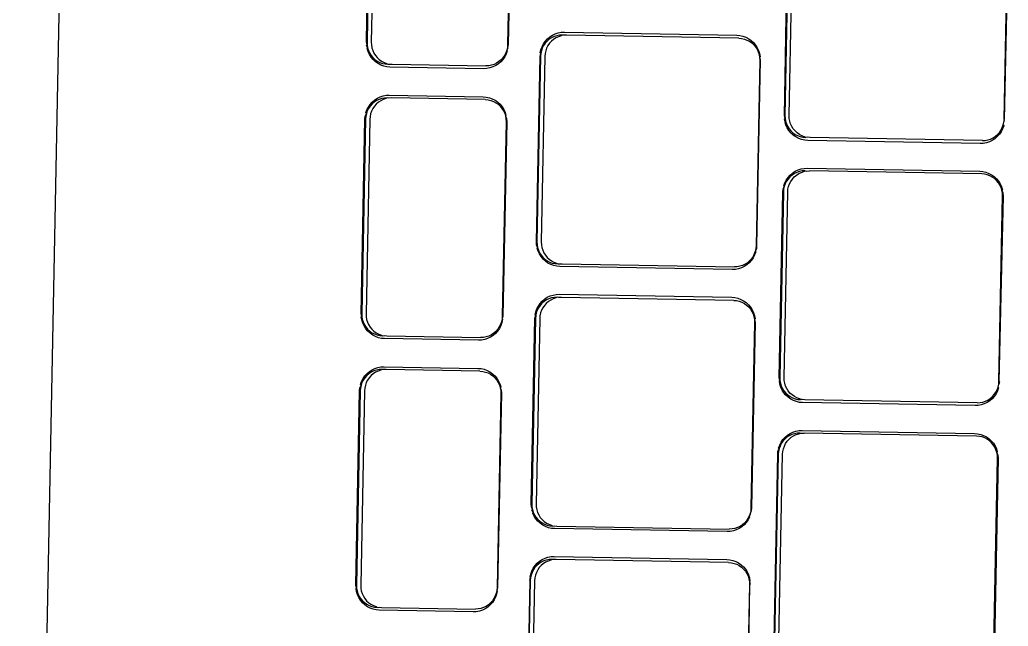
# Model space of a CAD drawing. Header units: millimetres. Extents: x 44692 to 333458, y -26854 to 14445.
# Drawn here: x 148764 to 148826.9, y -15468.4 to -15429.8 of the extents above; entities that cross this region are included whole.
import ezdxf

# ---------------------------------------------------------------- set-up
doc = ezdxf.new("R2010")
doc.units = ezdxf.units.MM
doc.header["$LTSCALE"] = 100
doc.layers.add('Muebles', color=112, linetype='Continuous')

msp = doc.modelspace()

# ---------------------------------------------------------------- linework, layer by layer
at = {"layer": 'Muebles'}
for p, q in [((148768.812, -15310.04), (148764.006, -15556.603)), ((148786.05, -15431.217), (148786.292, -15418.844)), ((148786.327, -15418.849), (148786.086, -15431.21)), ((148786.6, -15418.854), (148786.359, -15431.215)), ((148795.268, -15419.007), (148795.027, -15431.368)), ((148795.303, -15419.003), (148795.062, -15431.376)), ((148812.622, -15435.9), (148812.852, -15424.083)), ((148812.887, -15424.077), (148812.657, -15435.882)), ((148812.93, -15435.887), (148813.16, -15424.082)), ((148826.594, -15436.128), (148826.824, -15424.323)), ((148826.859, -15424.33), (148826.594, -15436.128)), ((148797.419, -15431.166), (148797.554, -15431.016)), ((148797.67, -15431.038), (148797.535, -15431.154)), ((148797.554, -15431.016), (148797.706, -15430.885)), ((148797.819, -15430.941), (148797.67, -15431.038)), ((148797.706, -15430.885), (148797.874, -15430.775)), ((148797.943, -15431.043), (148797.808, -15431.159)), ((148797.979, -15430.864), (148797.819, -15430.941)), ((148797.874, -15430.775), (148798.054, -15430.689)), ((148798.092, -15430.946), (148797.943, -15431.043)), ((148798.148, -15430.81), (148797.979, -15430.864)), ((148798.054, -15430.689), (148798.244, -15430.627)), ((148798.253, -15430.869), (148798.092, -15430.946)), ((148798.322, -15430.778), (148798.148, -15430.81)), ((148798.244, -15430.627), (148798.44, -15430.591)), ((148798.421, -15430.814), (148798.253, -15430.869)), ((148798.499, -15430.769), (148798.322, -15430.778)), ((148798.499, -15430.769), (148798.421, -15430.814)), ((148798.44, -15430.591), (148798.633, -15430.582)), ((148798.595, -15430.782), (148798.499, -15430.769)), ((148798.772, -15430.774), (148798.595, -15430.782)), ((148798.633, -15430.582), (148809.605, -15430.775)), ((148809.732, -15430.967), (148798.772, -15430.774)), ((148809.605, -15430.775), (148809.798, -15430.792)), ((148809.732, -15430.967), (148809.908, -15430.982)), ((148809.798, -15430.792), (148809.992, -15430.835)), ((148809.908, -15430.982), (148810.081, -15431.02)), ((148809.992, -15430.835), (148810.179, -15430.903)), ((148810.081, -15431.02), (148810.247, -15431.081)), ((148810.179, -15430.903), (148810.356, -15430.996)), ((148810.247, -15431.081), (148810.405, -15431.163)), ((148810.356, -15430.996), (148810.52, -15431.111)), ((148786.094, -15431.392), (148786.05, -15431.217)), ((148786.059, -15431.416), (148786.094, -15431.392)), ((148786.125, -15431.57), (148786.059, -15431.416)), ((148786.086, -15431.21), (148786.094, -15431.392)), ((148786.094, -15431.392), (148786.125, -15431.57)), ((148786.094, -15431.617), (148786.125, -15431.57)), ((148786.155, -15431.812), (148786.094, -15431.617)), ((148786.125, -15431.57), (148786.178, -15431.743)), ((148786.359, -15431.215), (148786.367, -15431.397)), ((148786.367, -15431.397), (148786.398, -15431.575)), ((148786.398, -15431.575), (148786.451, -15431.748)), ((148794.974, -15431.726), (148794.914, -15431.897)), ((148795.012, -15431.549), (148794.974, -15431.726)), ((148795.045, -15431.574), (148794.974, -15431.726)), ((148794.974, -15431.726), (148795.003, -15431.774)), ((148795.027, -15431.368), (148795.012, -15431.549)), ((148795.062, -15431.376), (148795.012, -15431.549)), ((148795.012, -15431.549), (148795.045, -15431.574)), ((148797.102, -15431.903), (148797.145, -15431.704)), ((148797.145, -15431.704), (148797.213, -15431.513)), ((148797.233, -15431.595), (148797.173, -15431.764)), ((148797.213, -15431.513), (148797.305, -15431.333)), ((148797.315, -15431.435), (148797.233, -15431.595)), ((148797.305, -15431.333), (148797.419, -15431.166)), ((148797.416, -15431.287), (148797.315, -15431.435)), ((148797.535, -15431.154), (148797.416, -15431.287)), ((148797.507, -15431.599), (148797.446, -15431.769)), ((148797.588, -15431.44), (148797.507, -15431.599)), ((148797.689, -15431.292), (148797.588, -15431.44)), ((148797.808, -15431.159), (148797.689, -15431.292)), ((148810.405, -15431.163), (148810.55, -15431.265)), ((148810.52, -15431.111), (148810.667, -15431.247)), ((148810.55, -15431.265), (148810.68, -15431.386)), ((148810.667, -15431.247), (148810.796, -15431.402)), ((148810.68, -15431.386), (148810.794, -15431.523)), ((148810.794, -15431.523), (148810.889, -15431.674)), ((148810.796, -15431.402), (148810.903, -15431.573)), ((148810.889, -15431.674), (148810.965, -15431.837)), ((148810.903, -15431.573), (148810.988, -15431.756)), ((148786.239, -15431.997), (148786.155, -15431.812)), ((148786.178, -15431.743), (148786.253, -15431.907)), ((148786.347, -15432.169), (148786.239, -15431.997)), ((148786.253, -15431.907), (148786.349, -15432.06)), ((148786.475, -15432.325), (148786.347, -15432.169)), ((148786.349, -15432.06), (148786.462, -15432.198)), ((148786.451, -15431.748), (148786.526, -15431.912)), ((148786.462, -15432.198), (148786.593, -15432.32)), ((148786.622, -15432.462), (148786.475, -15432.325)), ((148786.526, -15431.912), (148786.622, -15432.065)), ((148786.593, -15432.32), (148786.738, -15432.424)), ((148786.622, -15432.065), (148786.735, -15432.203)), ((148786.735, -15432.203), (148786.866, -15432.325)), ((148786.866, -15432.325), (148787.011, -15432.428)), ((148794.612, -15432.342), (148794.477, -15432.459)), ((148794.729, -15432.317), (148794.595, -15432.468)), ((148794.731, -15432.208), (148794.612, -15432.342)), ((148794.843, -15432.149), (148794.729, -15432.317)), ((148794.833, -15432.058), (148794.731, -15432.208)), ((148794.914, -15431.897), (148794.833, -15432.058)), ((148794.935, -15431.967), (148794.843, -15432.149)), ((148795.003, -15431.774), (148794.935, -15431.967)), ((148796.855, -15443.916), (148797.086, -15432.099)), ((148797.12, -15432.118), (148796.89, -15443.924)), ((148797.086, -15432.099), (148797.135, -15431.939)), ((148797.135, -15431.939), (148797.102, -15431.903)), ((148797.135, -15431.939), (148797.12, -15432.118)), ((148797.173, -15431.764), (148797.135, -15431.939)), ((148797.393, -15432.123), (148797.163, -15443.929)), ((148797.408, -15431.944), (148797.393, -15432.123)), ((148797.446, -15431.769), (148797.408, -15431.944)), ((148811.093, -15432.346), (148810.862, -15444.163)), ((148810.965, -15431.837), (148811.018, -15432.008)), ((148810.988, -15431.756), (148811.049, -15431.949)), ((148811.018, -15432.008), (148811.049, -15432.185)), ((148811.049, -15431.949), (148811.084, -15432.149)), ((148811.084, -15432.149), (148811.049, -15432.185)), ((148811.049, -15432.185), (148811.057, -15432.364)), ((148811.049, -15432.185), (148811.093, -15432.346)), ((148786.786, -15432.579), (148786.622, -15432.462)), ((148786.738, -15432.424), (148786.895, -15432.507)), ((148786.963, -15432.673), (148786.786, -15432.579)), ((148786.895, -15432.507), (148787.061, -15432.568)), ((148787.15, -15432.742), (148786.963, -15432.673)), ((148787.011, -15432.428), (148787.168, -15432.511)), ((148787.061, -15432.568), (148787.234, -15432.606)), ((148787.345, -15432.785), (148787.15, -15432.742)), ((148787.168, -15432.511), (148787.334, -15432.573)), ((148787.234, -15432.606), (148787.41, -15432.621)), ((148787.334, -15432.573), (148787.41, -15432.621)), ((148787.538, -15432.801), (148787.345, -15432.785)), ((148787.41, -15432.621), (148787.507, -15432.611)), ((148787.507, -15432.611), (148787.683, -15432.626)), ((148793.514, -15432.907), (148787.538, -15432.801)), ((148787.683, -15432.626), (148793.648, -15432.731)), ((148793.707, -15432.897), (148793.514, -15432.907)), ((148793.825, -15432.723), (148793.648, -15432.731)), ((148793.904, -15432.861), (148793.707, -15432.897)), ((148793.999, -15432.69), (148793.825, -15432.723)), ((148794.094, -15432.798), (148793.904, -15432.861)), ((148794.168, -15432.635), (148793.999, -15432.69)), ((148794.274, -15432.711), (148794.094, -15432.798)), ((148794.328, -15432.557), (148794.168, -15432.635)), ((148794.442, -15432.6), (148794.274, -15432.711)), ((148794.477, -15432.459), (148794.328, -15432.557)), ((148794.595, -15432.468), (148794.442, -15432.6)), ((148811.057, -15432.364), (148810.827, -15444.17)), ((148786.575, -15434.896), (148786.743, -15434.785)), ((148786.849, -15434.858), (148786.689, -15434.936)), ((148786.743, -15434.785), (148786.923, -15434.698)), ((148787.018, -15434.803), (148786.849, -15434.858)), ((148786.923, -15434.698), (148787.113, -15434.635)), ((148787.122, -15434.863), (148786.962, -15434.941)), ((148787.192, -15434.771), (148787.018, -15434.803)), ((148787.113, -15434.635), (148787.309, -15434.599)), ((148787.291, -15434.808), (148787.122, -15434.863)), ((148787.369, -15434.762), (148787.192, -15434.771)), ((148787.369, -15434.762), (148787.291, -15434.808)), ((148787.309, -15434.599), (148787.503, -15434.589)), ((148787.465, -15434.775), (148787.369, -15434.762)), ((148787.642, -15434.767), (148787.465, -15434.775)), ((148787.503, -15434.589), (148793.479, -15434.695)), ((148793.607, -15434.872), (148787.642, -15434.767)), ((148793.479, -15434.695), (148793.672, -15434.711)), ((148793.607, -15434.872), (148793.783, -15434.887)), ((148793.672, -15434.711), (148793.867, -15434.754)), ((148793.867, -15434.754), (148794.054, -15434.823)), ((148794.054, -15434.823), (148794.231, -15434.917)), ((148786.082, -15435.529), (148786.174, -15435.347)), ((148786.184, -15435.435), (148786.103, -15435.596)), ((148786.174, -15435.347), (148786.288, -15435.179)), ((148786.286, -15435.286), (148786.184, -15435.435)), ((148786.405, -15435.151), (148786.286, -15435.286)), ((148786.288, -15435.179), (148786.422, -15435.028)), ((148786.458, -15435.44), (148786.376, -15435.601)), ((148786.54, -15435.034), (148786.405, -15435.151)), ((148786.422, -15435.028), (148786.575, -15434.896)), ((148786.559, -15435.29), (148786.458, -15435.44)), ((148786.689, -15434.936), (148786.54, -15435.034)), ((148786.678, -15435.156), (148786.559, -15435.29)), ((148786.813, -15435.039), (148786.678, -15435.156)), ((148786.962, -15434.941), (148786.813, -15435.039)), ((148793.783, -15434.887), (148793.956, -15434.925)), ((148793.956, -15434.925), (148794.122, -15434.987)), ((148794.122, -15434.987), (148794.279, -15435.07)), ((148794.231, -15434.917), (148794.395, -15435.033)), ((148794.279, -15435.07), (148794.424, -15435.173)), ((148794.395, -15435.033), (148794.542, -15435.171)), ((148794.424, -15435.173), (148794.555, -15435.295)), ((148794.542, -15435.171), (148794.67, -15435.327)), ((148794.555, -15435.295), (148794.668, -15435.433)), ((148794.668, -15435.433), (148794.764, -15435.586)), ((148794.67, -15435.327), (148794.778, -15435.499)), ((148794.778, -15435.499), (148794.862, -15435.684)), ((148785.714, -15448.493), (148785.955, -15436.12)), ((148785.99, -15436.125), (148785.749, -15448.487)), ((148785.955, -15436.12), (148785.971, -15435.922)), ((148785.971, -15435.922), (148786.043, -15435.767)), ((148786.005, -15435.944), (148785.99, -15436.125)), ((148786.043, -15435.767), (148786.005, -15435.944)), ((148786.014, -15435.722), (148786.082, -15435.529)), ((148786.043, -15435.767), (148786.014, -15435.722)), ((148786.103, -15435.596), (148786.043, -15435.767)), ((148786.278, -15435.949), (148786.263, -15436.13)), ((148786.316, -15435.772), (148786.278, -15435.949)), ((148786.376, -15435.601), (148786.316, -15435.772)), ((148794.764, -15435.586), (148794.839, -15435.75)), ((148794.839, -15435.75), (148794.892, -15435.923)), ((148794.862, -15435.684), (148794.923, -15435.879)), ((148794.923, -15435.879), (148794.892, -15435.923)), ((148794.892, -15435.923), (148794.923, -15436.101)), ((148794.892, -15435.923), (148794.958, -15436.08)), ((148794.923, -15436.101), (148794.931, -15436.283)), ((148794.958, -15436.08), (148794.966, -15436.279)), ((148812.665, -15436.062), (148812.622, -15435.9)), ((148812.63, -15436.097), (148812.665, -15436.062)), ((148812.665, -15436.297), (148812.63, -15436.097)), ((148812.657, -15435.882), (148812.665, -15436.062)), ((148812.665, -15436.062), (148812.696, -15436.238)), ((148812.938, -15436.066), (148812.93, -15435.887)), ((148812.969, -15436.243), (148812.938, -15436.066)), ((148826.628, -15436.153), (148826.594, -15436.128)), ((148786.263, -15436.13), (148786.022, -15448.491)), ((148794.931, -15436.283), (148794.69, -15448.644)), ((148794.966, -15436.279), (148794.725, -15448.652)), ((148812.726, -15436.49), (148812.665, -15436.297)), ((148812.696, -15436.238), (148812.75, -15436.41)), ((148812.811, -15436.674), (148812.726, -15436.49)), ((148812.75, -15436.41), (148812.825, -15436.572)), ((148812.918, -15436.844), (148812.811, -15436.674)), ((148812.825, -15436.572), (148812.92, -15436.723)), ((148812.92, -15436.723), (148813.034, -15436.86)), ((148813.023, -15436.414), (148812.969, -15436.243)), ((148813.098, -15436.577), (148813.023, -15436.414)), ((148813.193, -15436.728), (148813.098, -15436.577)), ((148813.307, -15436.865), (148813.193, -15436.728)), ((148826.399, -15436.812), (148826.481, -15436.652)), ((148826.501, -15436.733), (148826.409, -15436.914)), ((148826.481, -15436.652), (148826.541, -15436.483)), ((148826.571, -15436.537), (148826.501, -15436.733)), ((148826.541, -15436.483), (148826.579, -15436.307)), ((148826.541, -15436.483), (148826.571, -15436.537)), ((148826.579, -15436.307), (148826.628, -15436.153)), ((148813.047, -15436.999), (148812.918, -15436.844)), ((148813.034, -15436.86), (148813.165, -15436.981)), ((148813.194, -15437.135), (148813.047, -15436.999)), ((148813.165, -15436.981), (148813.31, -15437.083)), ((148813.358, -15437.251), (148813.194, -15437.135)), ((148813.438, -15436.986), (148813.307, -15436.865)), ((148813.31, -15437.083), (148813.467, -15437.166)), ((148813.535, -15437.343), (148813.358, -15437.251)), ((148813.583, -15437.088), (148813.438, -15436.986)), ((148813.467, -15437.166), (148813.633, -15437.226)), ((148813.722, -15437.412), (148813.535, -15437.343)), ((148813.74, -15437.17), (148813.583, -15437.088)), ((148813.633, -15437.226), (148813.806, -15437.264)), ((148813.906, -15437.231), (148813.74, -15437.17)), ((148813.806, -15437.264), (148813.982, -15437.279)), ((148813.982, -15437.279), (148813.906, -15437.231)), ((148814.079, -15437.269), (148813.982, -15437.279)), ((148814.255, -15437.284), (148814.079, -15437.269)), ((148825.215, -15437.477), (148814.255, -15437.284)), ((148825.566, -15437.437), (148825.735, -15437.382)), ((148825.735, -15437.382), (148825.895, -15437.305)), ((148826.008, -15437.361), (148825.84, -15437.471)), ((148825.895, -15437.305), (148826.044, -15437.208)), ((148826.161, -15437.23), (148826.008, -15437.361)), ((148826.044, -15437.208), (148826.179, -15437.092)), ((148826.295, -15437.08), (148826.161, -15437.23)), ((148826.179, -15437.092), (148826.298, -15436.959)), ((148826.409, -15436.914), (148826.295, -15437.08)), ((148826.298, -15436.959), (148826.399, -15436.812)), ((148813.916, -15437.455), (148813.722, -15437.412)), ((148814.109, -15437.471), (148813.916, -15437.455)), ((148825.081, -15437.664), (148814.109, -15437.471)), ((148825.274, -15437.655), (148825.081, -15437.664)), ((148825.215, -15437.477), (148825.392, -15437.469)), ((148825.47, -15437.619), (148825.274, -15437.655)), ((148825.392, -15437.469), (148825.566, -15437.437)), ((148825.66, -15437.557), (148825.47, -15437.619)), ((148825.84, -15437.471), (148825.66, -15437.557)), ((148813.685, -15439.287), (148813.881, -15439.251)), ((148813.881, -15439.251), (148814.075, -15439.242)), ((148814.075, -15439.242), (148825.046, -15439.435)), ((148812.746, -15439.993), (148812.86, -15439.826)), ((148812.977, -15439.791), (148812.858, -15439.924)), ((148812.86, -15439.826), (148812.995, -15439.676)), ((148813.112, -15439.674), (148812.977, -15439.791)), ((148812.995, -15439.676), (148813.147, -15439.545)), ((148813.261, -15439.577), (148813.112, -15439.674)), ((148813.131, -15439.928), (148813.25, -15439.795)), ((148813.147, -15439.545), (148813.315, -15439.435)), ((148813.25, -15439.795), (148813.385, -15439.679)), ((148813.421, -15439.501), (148813.261, -15439.577)), ((148813.315, -15439.435), (148813.496, -15439.349)), ((148813.385, -15439.679), (148813.534, -15439.582)), ((148813.59, -15439.446), (148813.421, -15439.501)), ((148813.496, -15439.349), (148813.685, -15439.287)), ((148813.534, -15439.582), (148813.694, -15439.505)), ((148813.764, -15439.414), (148813.59, -15439.446)), ((148813.694, -15439.505), (148813.863, -15439.451)), ((148813.94, -15439.405), (148813.764, -15439.414)), ((148813.863, -15439.451), (148813.94, -15439.405)), ((148813.94, -15439.405), (148814.037, -15439.419)), ((148814.037, -15439.419), (148814.213, -15439.41)), ((148825.174, -15439.603), (148814.213, -15439.41)), ((148825.046, -15439.435), (148825.239, -15439.452)), ((148825.35, -15439.618), (148825.174, -15439.603)), ((148825.239, -15439.452), (148825.433, -15439.495)), ((148825.523, -15439.656), (148825.35, -15439.618)), ((148825.433, -15439.495), (148825.621, -15439.563)), ((148825.689, -15439.717), (148825.523, -15439.656)), ((148825.621, -15439.563), (148825.798, -15439.656)), ((148825.846, -15439.799), (148825.689, -15439.717)), ((148825.798, -15439.656), (148825.961, -15439.771)), ((148825.991, -15439.902), (148825.846, -15439.799)), ((148825.961, -15439.771), (148826.108, -15439.907)), ((148812.543, -15440.562), (148812.615, -15440.4)), ((148812.615, -15440.4), (148812.577, -15440.576)), ((148812.586, -15440.364), (148812.654, -15440.173)), ((148812.615, -15440.4), (148812.586, -15440.364)), ((148812.675, -15440.231), (148812.615, -15440.4)), ((148812.654, -15440.173), (148812.746, -15439.993)), ((148812.756, -15440.071), (148812.675, -15440.231)), ((148812.858, -15439.924), (148812.756, -15440.071)), ((148812.85, -15440.58), (148812.888, -15440.405)), ((148812.888, -15440.405), (148812.948, -15440.236)), ((148812.948, -15440.236), (148813.029, -15440.076)), ((148813.029, -15440.076), (148813.131, -15439.928)), ((148826.122, -15440.022), (148825.991, -15439.902)), ((148826.108, -15439.907), (148826.237, -15440.062)), ((148826.236, -15440.16), (148826.122, -15440.022)), ((148826.331, -15440.311), (148826.236, -15440.16)), ((148826.237, -15440.062), (148826.345, -15440.232)), ((148826.406, -15440.473), (148826.331, -15440.311)), ((148826.345, -15440.232), (148826.429, -15440.416)), ((148826.46, -15440.644), (148826.406, -15440.473)), ((148826.429, -15440.416), (148826.49, -15440.609)), ((148812.296, -15452.576), (148812.527, -15440.759)), ((148812.562, -15440.755), (148812.332, -15452.56)), ((148812.527, -15440.759), (148812.543, -15440.562)), ((148812.577, -15440.576), (148812.562, -15440.755)), ((148812.605, -15452.565), (148812.835, -15440.759)), ((148812.835, -15440.759), (148812.85, -15440.58)), ((148826.269, -15452.806), (148826.499, -15441)), ((148826.534, -15441.006), (148826.269, -15452.806)), ((148826.49, -15440.609), (148826.46, -15440.644)), ((148826.491, -15440.821), (148826.46, -15440.644)), ((148826.46, -15440.644), (148826.525, -15440.809)), ((148826.499, -15441), (148826.491, -15440.821)), ((148826.525, -15440.809), (148826.534, -15441.006)), ((148796.864, -15444.113), (148796.855, -15443.916)), ((148796.929, -15444.28), (148796.864, -15444.113)), ((148796.89, -15443.924), (148796.898, -15444.103)), ((148796.898, -15444.103), (148796.929, -15444.28)), ((148796.899, -15444.313), (148796.929, -15444.28)), ((148796.929, -15444.28), (148796.983, -15444.451)), ((148797.163, -15443.929), (148797.171, -15444.108)), ((148797.171, -15444.108), (148797.202, -15444.285)), ((148797.202, -15444.285), (148797.256, -15444.456)), ((148810.827, -15444.17), (148810.812, -15444.349)), ((148810.862, -15444.163), (148810.846, -15444.36)), ((148796.96, -15444.506), (148796.899, -15444.313)), ((148797.045, -15444.69), (148796.96, -15444.506)), ((148796.983, -15444.451), (148797.058, -15444.614)), ((148797.152, -15444.86), (148797.045, -15444.69)), ((148797.058, -15444.614), (148797.153, -15444.765)), ((148797.281, -15445.015), (148797.152, -15444.86)), ((148797.153, -15444.765), (148797.267, -15444.902)), ((148797.256, -15444.456), (148797.331, -15444.618)), ((148797.267, -15444.902), (148797.398, -15445.023)), ((148797.331, -15444.618), (148797.426, -15444.769)), ((148797.426, -15444.769), (148797.54, -15444.907)), ((148797.54, -15444.907), (148797.671, -15445.027)), ((148810.633, -15444.853), (148810.531, -15445.001)), ((148810.714, -15444.693), (148810.633, -15444.853)), ((148810.735, -15444.749), (148810.643, -15444.93)), ((148810.774, -15444.524), (148810.714, -15444.693)), ((148810.803, -15444.558), (148810.735, -15444.749)), ((148810.812, -15444.349), (148810.774, -15444.524)), ((148810.846, -15444.36), (148810.774, -15444.524)), ((148810.774, -15444.524), (148810.803, -15444.558)), ((148797.428, -15445.151), (148797.281, -15445.015)), ((148797.398, -15445.023), (148797.543, -15445.125)), ((148797.592, -15445.267), (148797.428, -15445.151)), ((148797.543, -15445.125), (148797.7, -15445.207)), ((148797.768, -15445.359), (148797.592, -15445.267)), ((148797.671, -15445.027), (148797.816, -15445.13)), ((148797.7, -15445.207), (148797.866, -15445.268)), ((148797.956, -15445.428), (148797.768, -15445.359)), ((148797.816, -15445.13), (148797.973, -15445.212)), ((148797.866, -15445.268), (148798.039, -15445.306)), ((148798.15, -15445.471), (148797.956, -15445.428)), ((148797.973, -15445.212), (148798.139, -15445.273)), ((148798.039, -15445.306), (148798.215, -15445.321)), ((148798.139, -15445.273), (148798.215, -15445.321)), ((148798.343, -15445.487), (148798.15, -15445.471)), ((148798.215, -15445.321), (148798.312, -15445.311)), ((148798.312, -15445.311), (148798.488, -15445.326)), ((148809.314, -15445.68), (148798.343, -15445.487)), ((148798.488, -15445.326), (148809.449, -15445.519)), ((148809.625, -15445.51), (148809.449, -15445.519)), ((148809.799, -15445.478), (148809.625, -15445.51)), ((148809.968, -15445.424), (148809.799, -15445.478)), ((148810.074, -15445.487), (148809.894, -15445.573)), ((148810.128, -15445.347), (148809.968, -15445.424)), ((148810.242, -15445.377), (148810.074, -15445.487)), ((148810.277, -15445.25), (148810.128, -15445.347)), ((148810.394, -15445.247), (148810.242, -15445.377)), ((148810.412, -15445.134), (148810.277, -15445.25)), ((148810.529, -15445.096), (148810.394, -15445.247)), ((148810.531, -15445.001), (148810.412, -15445.134)), ((148810.643, -15444.93), (148810.529, -15445.096)), ((148809.508, -15445.671), (148809.314, -15445.68)), ((148809.704, -15445.635), (148809.508, -15445.671)), ((148809.894, -15445.573), (148809.704, -15445.635)), ((148797.549, -15447.451), (148797.729, -15447.365)), ((148797.729, -15447.365), (148797.919, -15447.303)), ((148797.919, -15447.303), (148798.115, -15447.267)), ((148798.115, -15447.267), (148798.308, -15447.258)), ((148798.308, -15447.258), (148809.28, -15447.451)), ((148796.888, -15448.189), (148796.98, -15448.009)), ((148796.98, -15448.009), (148797.094, -15447.842)), ((148797.091, -15447.965), (148796.99, -15448.113)), ((148797.21, -15447.832), (148797.091, -15447.965)), ((148797.094, -15447.842), (148797.229, -15447.692)), ((148797.345, -15447.716), (148797.21, -15447.832)), ((148797.229, -15447.692), (148797.381, -15447.561)), ((148797.364, -15447.97), (148797.263, -15448.117)), ((148797.494, -15447.619), (148797.345, -15447.716)), ((148797.483, -15447.837), (148797.364, -15447.97)), ((148797.381, -15447.561), (148797.549, -15447.451)), ((148797.618, -15447.721), (148797.483, -15447.837)), ((148797.654, -15447.542), (148797.494, -15447.619)), ((148797.767, -15447.624), (148797.618, -15447.721)), ((148797.823, -15447.487), (148797.654, -15447.542)), ((148797.927, -15447.547), (148797.767, -15447.624)), ((148797.997, -15447.455), (148797.823, -15447.487)), ((148798.096, -15447.492), (148797.927, -15447.547)), ((148798.174, -15447.447), (148797.997, -15447.455)), ((148798.174, -15447.447), (148798.096, -15447.492)), ((148798.27, -15447.46), (148798.174, -15447.447)), ((148798.447, -15447.452), (148798.27, -15447.46)), ((148809.407, -15447.645), (148798.447, -15447.452)), ((148809.28, -15447.451), (148809.473, -15447.468)), ((148809.407, -15447.645), (148809.583, -15447.66)), ((148809.473, -15447.468), (148809.667, -15447.511)), ((148809.583, -15447.66), (148809.756, -15447.698)), ((148809.667, -15447.511), (148809.854, -15447.579)), ((148809.756, -15447.698), (148809.922, -15447.759)), ((148809.854, -15447.579), (148810.031, -15447.672)), ((148809.922, -15447.759), (148810.079, -15447.841)), ((148810.031, -15447.672), (148810.195, -15447.787)), ((148810.079, -15447.841), (148810.224, -15447.943)), ((148810.195, -15447.787), (148810.342, -15447.923)), ((148810.224, -15447.943), (148810.355, -15448.064)), ((148810.342, -15447.923), (148810.471, -15448.078)), ((148810.355, -15448.064), (148810.469, -15448.201)), ((148785.757, -15448.668), (148785.714, -15448.493)), ((148785.723, -15448.692), (148785.757, -15448.668)), ((148785.758, -15448.893), (148785.723, -15448.692)), ((148785.749, -15448.487), (148785.757, -15448.668)), ((148785.757, -15448.668), (148785.788, -15448.846)), ((148786.022, -15448.491), (148786.03, -15448.673)), ((148786.03, -15448.673), (148786.061, -15448.851)), ((148794.69, -15448.644), (148794.675, -15448.825)), ((148794.725, -15448.652), (148794.675, -15448.825)), ((148796.761, -15448.775), (148796.81, -15448.617)), ((148796.777, -15448.579), (148796.82, -15448.38)), ((148796.81, -15448.617), (148796.777, -15448.579)), ((148796.81, -15448.617), (148796.795, -15448.796)), ((148796.848, -15448.441), (148796.81, -15448.617)), ((148796.82, -15448.38), (148796.888, -15448.189)), ((148796.908, -15448.272), (148796.848, -15448.441)), ((148796.99, -15448.113), (148796.908, -15448.272)), ((148797.083, -15448.622), (148797.068, -15448.801)), ((148797.121, -15448.446), (148797.083, -15448.622)), ((148797.181, -15448.277), (148797.121, -15448.446)), ((148797.263, -15448.117), (148797.181, -15448.277)), ((148810.469, -15448.201), (148810.564, -15448.352)), ((148810.471, -15448.078), (148810.578, -15448.248)), ((148810.564, -15448.352), (148810.639, -15448.515)), ((148810.578, -15448.248), (148810.663, -15448.432)), ((148810.639, -15448.515), (148810.693, -15448.686)), ((148810.663, -15448.432), (148810.724, -15448.625)), ((148810.693, -15448.686), (148810.724, -15448.863)), ((148810.724, -15448.625), (148810.759, -15448.825)), ((148785.818, -15449.088), (148785.758, -15448.893)), ((148785.788, -15448.846), (148785.841, -15449.019)), ((148785.902, -15449.273), (148785.818, -15449.088)), ((148785.841, -15449.019), (148785.916, -15449.183)), ((148786.01, -15449.445), (148785.902, -15449.273)), ((148785.916, -15449.183), (148786.012, -15449.336)), ((148786.061, -15448.851), (148786.114, -15449.024)), ((148786.114, -15449.024), (148786.19, -15449.188)), ((148786.19, -15449.188), (148786.285, -15449.341)), ((148794.577, -15449.173), (148794.496, -15449.335)), ((148794.598, -15449.243), (148794.506, -15449.425)), ((148794.637, -15449.002), (148794.577, -15449.173)), ((148794.666, -15449.05), (148794.598, -15449.243)), ((148794.675, -15448.825), (148794.637, -15449.002)), ((148794.709, -15448.85), (148794.666, -15449.05)), ((148794.675, -15448.825), (148794.709, -15448.85)), ((148796.53, -15460.592), (148796.761, -15448.775)), ((148796.795, -15448.796), (148796.565, -15460.601)), ((148797.068, -15448.801), (148796.838, -15460.606)), ((148810.732, -15449.042), (148810.502, -15460.847)), ((148810.768, -15449.022), (148810.537, -15460.839)), ((148810.759, -15448.825), (148810.724, -15448.863)), ((148810.724, -15448.863), (148810.732, -15449.042)), ((148810.724, -15448.863), (148810.768, -15449.022)), ((148786.138, -15449.601), (148786.01, -15449.445)), ((148786.012, -15449.336), (148786.126, -15449.474)), ((148786.126, -15449.474), (148786.256, -15449.596)), ((148786.286, -15449.739), (148786.138, -15449.601)), ((148786.256, -15449.596), (148786.401, -15449.7)), ((148786.285, -15449.341), (148786.399, -15449.479)), ((148786.449, -15449.855), (148786.286, -15449.739)), ((148786.399, -15449.479), (148786.529, -15449.601)), ((148786.401, -15449.7), (148786.558, -15449.783)), ((148786.626, -15449.949), (148786.449, -15449.855)), ((148786.529, -15449.601), (148786.674, -15449.704)), ((148786.558, -15449.783), (148786.725, -15449.844)), ((148786.813, -15450.018), (148786.626, -15449.949)), ((148786.674, -15449.704), (148786.831, -15449.787)), ((148786.725, -15449.844), (148786.897, -15449.882)), ((148786.831, -15449.787), (148786.998, -15449.849)), ((148786.897, -15449.882), (148787.074, -15449.897)), ((148786.998, -15449.849), (148787.074, -15449.897)), ((148787.074, -15449.897), (148787.17, -15449.887)), ((148787.17, -15449.887), (148787.347, -15449.902)), ((148787.347, -15449.902), (148793.312, -15450.007)), ((148793.831, -15449.911), (148793.662, -15449.966)), ((148793.991, -15449.833), (148793.831, -15449.911)), ((148794.105, -15449.877), (148793.937, -15449.987)), ((148794.14, -15449.735), (148793.991, -15449.833)), ((148794.258, -15449.744), (148794.105, -15449.877)), ((148794.275, -15449.618), (148794.14, -15449.735)), ((148794.392, -15449.593), (148794.258, -15449.744)), ((148794.395, -15449.484), (148794.275, -15449.618)), ((148794.506, -15449.425), (148794.392, -15449.593)), ((148794.496, -15449.335), (148794.395, -15449.484)), ((148787.008, -15450.061), (148786.813, -15450.018)), ((148787.201, -15450.078), (148787.008, -15450.061)), ((148793.177, -15450.183), (148787.201, -15450.078)), ((148793.371, -15450.173), (148793.177, -15450.183)), ((148793.488, -15449.999), (148793.312, -15450.007)), ((148793.567, -15450.137), (148793.371, -15450.173)), ((148793.662, -15449.966), (148793.488, -15449.999)), ((148793.757, -15450.075), (148793.567, -15450.137)), ((148793.937, -15449.987), (148793.757, -15450.075)), ((148785.837, -15452.624), (148785.951, -15452.455)), ((148786.068, -15452.427), (148785.949, -15452.562)), ((148785.951, -15452.455), (148786.086, -15452.304)), ((148786.203, -15452.31), (148786.068, -15452.427)), ((148786.086, -15452.304), (148786.238, -15452.172)), ((148786.352, -15452.212), (148786.203, -15452.31)), ((148786.341, -15452.432), (148786.222, -15452.566)), ((148786.238, -15452.172), (148786.406, -15452.061)), ((148786.476, -15452.315), (148786.341, -15452.432)), ((148786.513, -15452.134), (148786.352, -15452.212)), ((148786.406, -15452.061), (148786.587, -15451.974)), ((148786.625, -15452.217), (148786.476, -15452.315)), ((148786.681, -15452.079), (148786.513, -15452.134)), ((148786.587, -15451.974), (148786.777, -15451.911)), ((148786.786, -15452.139), (148786.625, -15452.217)), ((148786.855, -15452.047), (148786.681, -15452.079)), ((148786.777, -15451.911), (148786.973, -15451.875)), ((148786.954, -15452.084), (148786.786, -15452.139)), ((148787.032, -15452.038), (148786.855, -15452.047)), ((148787.032, -15452.038), (148786.954, -15452.084)), ((148786.973, -15451.875), (148787.166, -15451.865)), ((148787.128, -15452.052), (148787.032, -15452.038)), ((148787.305, -15452.043), (148787.128, -15452.052)), ((148787.166, -15451.865), (148793.142, -15451.971)), ((148793.27, -15452.148), (148787.305, -15452.043)), ((148793.142, -15451.971), (148793.335, -15451.987)), ((148793.27, -15452.148), (148793.446, -15452.163)), ((148793.335, -15451.987), (148793.53, -15452.031)), ((148793.446, -15452.163), (148793.619, -15452.201)), ((148793.53, -15452.031), (148793.717, -15452.1)), ((148793.619, -15452.201), (148793.785, -15452.263)), ((148793.717, -15452.1), (148793.894, -15452.193)), ((148793.785, -15452.263), (148793.942, -15452.346)), ((148793.894, -15452.193), (148794.058, -15452.31)), ((148793.942, -15452.346), (148794.087, -15452.449)), ((148794.058, -15452.31), (148794.205, -15452.447)), ((148794.087, -15452.449), (148794.218, -15452.571)), ((148794.205, -15452.447), (148794.334, -15452.603)), ((148785.635, -15453.198), (148785.706, -15453.043)), ((148785.706, -15453.043), (148785.668, -15453.22)), ((148785.678, -15452.998), (148785.745, -15452.805)), ((148785.706, -15453.043), (148785.678, -15452.998)), ((148785.766, -15452.872), (148785.706, -15453.043)), ((148785.745, -15452.805), (148785.837, -15452.624)), ((148785.848, -15452.711), (148785.766, -15452.872)), ((148785.949, -15452.562), (148785.848, -15452.711)), ((148785.979, -15453.048), (148785.941, -15453.225)), ((148786.039, -15452.877), (148785.979, -15453.048)), ((148786.121, -15452.716), (148786.039, -15452.877)), ((148786.222, -15452.566), (148786.121, -15452.716)), ((148794.218, -15452.571), (148794.332, -15452.71)), ((148794.332, -15452.71), (148794.427, -15452.862)), ((148794.334, -15452.603), (148794.441, -15452.775)), ((148794.427, -15452.862), (148794.502, -15453.026)), ((148794.441, -15452.775), (148794.526, -15452.96)), ((148794.502, -15453.026), (148794.556, -15453.199)), ((148794.526, -15452.96), (148794.586, -15453.155)), ((148812.34, -15452.739), (148812.296, -15452.576)), ((148812.305, -15452.773), (148812.34, -15452.739)), ((148812.34, -15452.973), (148812.305, -15452.773)), ((148812.332, -15452.56), (148812.34, -15452.739)), ((148812.34, -15452.739), (148812.371, -15452.916)), ((148812.401, -15453.166), (148812.34, -15452.973)), ((148812.371, -15452.916), (148812.424, -15453.087)), ((148812.424, -15453.087), (148812.5, -15453.25)), ((148812.613, -15452.744), (148812.605, -15452.565)), ((148812.644, -15452.921), (148812.613, -15452.744)), ((148812.698, -15453.092), (148812.644, -15452.921)), ((148812.773, -15453.255), (148812.698, -15453.092)), ((148826.216, -15453.16), (148826.254, -15452.985)), ((148826.254, -15452.985), (148826.269, -15452.806)), ((148826.303, -15452.829), (148826.254, -15452.985)), ((148826.269, -15452.806), (148826.303, -15452.829)), ((148785.377, -15465.769), (148785.618, -15453.396)), ((148785.653, -15453.401), (148785.412, -15465.763)), ((148785.618, -15453.396), (148785.635, -15453.198)), ((148785.668, -15453.22), (148785.653, -15453.401)), ((148785.926, -15453.406), (148785.685, -15465.767)), ((148785.941, -15453.225), (148785.926, -15453.406)), ((148794.595, -15453.559), (148794.354, -15465.92)), ((148794.63, -15453.555), (148794.389, -15465.928)), ((148794.586, -15453.155), (148794.556, -15453.199)), ((148794.556, -15453.199), (148794.587, -15453.378)), ((148794.556, -15453.199), (148794.621, -15453.357)), ((148794.587, -15453.378), (148794.595, -15453.559)), ((148794.621, -15453.357), (148794.63, -15453.555)), ((148812.486, -15453.35), (148812.401, -15453.166)), ((148812.593, -15453.52), (148812.486, -15453.35)), ((148812.5, -15453.25), (148812.595, -15453.401)), ((148812.722, -15453.675), (148812.593, -15453.52)), ((148812.595, -15453.401), (148812.709, -15453.538)), ((148812.709, -15453.538), (148812.839, -15453.659)), ((148812.869, -15453.811), (148812.722, -15453.675)), ((148812.868, -15453.406), (148812.773, -15453.255)), ((148812.839, -15453.659), (148812.985, -15453.761)), ((148812.982, -15453.543), (148812.868, -15453.406)), ((148813.112, -15453.664), (148812.982, -15453.543)), ((148813.258, -15453.766), (148813.112, -15453.664)), ((148825.854, -15453.77), (148825.973, -15453.637)), ((148826.084, -15453.59), (148825.97, -15453.756)), ((148825.973, -15453.637), (148826.074, -15453.489)), ((148826.074, -15453.489), (148826.156, -15453.33)), ((148826.176, -15453.409), (148826.084, -15453.59)), ((148826.156, -15453.33), (148826.216, -15453.16)), ((148826.246, -15453.213), (148826.176, -15453.409)), ((148826.216, -15453.16), (148826.246, -15453.213)), ((148813.033, -15453.927), (148812.869, -15453.811)), ((148812.985, -15453.761), (148813.142, -15453.843)), ((148813.21, -15454.019), (148813.033, -15453.927)), ((148813.142, -15453.843), (148813.308, -15453.904)), ((148813.397, -15454.088), (148813.21, -15454.019)), ((148813.415, -15453.848), (148813.258, -15453.766)), ((148813.308, -15453.904), (148813.481, -15453.942)), ((148813.591, -15454.131), (148813.397, -15454.088)), ((148813.581, -15453.909), (148813.415, -15453.848)), ((148813.481, -15453.942), (148813.657, -15453.957)), ((148813.657, -15453.957), (148813.581, -15453.909)), ((148813.784, -15454.147), (148813.591, -15454.131)), ((148813.754, -15453.947), (148813.657, -15453.957)), ((148813.93, -15453.962), (148813.754, -15453.947)), ((148824.756, -15454.34), (148813.784, -15454.147)), ((148824.89, -15454.155), (148813.93, -15453.962)), ((148824.949, -15454.331), (148824.756, -15454.34)), ((148824.89, -15454.155), (148825.067, -15454.147)), ((148825.145, -15454.295), (148824.949, -15454.331)), ((148825.067, -15454.147), (148825.241, -15454.115)), ((148825.335, -15454.233), (148825.145, -15454.295)), ((148825.241, -15454.115), (148825.41, -15454.06)), ((148825.515, -15454.147), (148825.335, -15454.233)), ((148825.41, -15454.06), (148825.57, -15453.983)), ((148825.683, -15454.037), (148825.515, -15454.147)), ((148825.57, -15453.983), (148825.719, -15453.886)), ((148825.835, -15453.906), (148825.683, -15454.037)), ((148825.719, -15453.886), (148825.854, -15453.77)), ((148825.97, -15453.756), (148825.835, -15453.906)), ((148812.67, -15456.352), (148812.822, -15456.221)), ((148812.822, -15456.221), (148812.99, -15456.111)), ((148813.096, -15456.178), (148812.936, -15456.255)), ((148812.99, -15456.111), (148813.17, -15456.025)), ((148813.265, -15456.124), (148813.096, -15456.178)), ((148813.17, -15456.025), (148813.36, -15455.963)), ((148813.209, -15456.26), (148813.369, -15456.183)), ((148813.439, -15456.092), (148813.265, -15456.124)), ((148813.36, -15455.963), (148813.556, -15455.927)), ((148813.369, -15456.183), (148813.538, -15456.128)), ((148813.615, -15456.083), (148813.439, -15456.092)), ((148813.538, -15456.128), (148813.615, -15456.083)), ((148813.556, -15455.927), (148813.75, -15455.918)), ((148813.615, -15456.083), (148813.712, -15456.096)), ((148813.712, -15456.096), (148813.888, -15456.088)), ((148813.75, -15455.918), (148824.721, -15456.111)), ((148824.849, -15456.281), (148813.888, -15456.088)), ((148824.721, -15456.111), (148824.914, -15456.128)), ((148824.914, -15456.128), (148825.108, -15456.171)), ((148825.108, -15456.171), (148825.296, -15456.239)), ((148825.296, -15456.239), (148825.472, -15456.332)), ((148812.261, -15457.04), (148812.329, -15456.849)), ((148812.329, -15456.849), (148812.421, -15456.669)), ((148812.431, -15456.749), (148812.35, -15456.909)), ((148812.421, -15456.669), (148812.535, -15456.502)), ((148812.532, -15456.601), (148812.431, -15456.749)), ((148812.652, -15456.468), (148812.532, -15456.601)), ((148812.535, -15456.502), (148812.67, -15456.352)), ((148812.623, -15456.913), (148812.704, -15456.754)), ((148812.787, -15456.352), (148812.652, -15456.468)), ((148812.704, -15456.754), (148812.806, -15456.606)), ((148812.936, -15456.255), (148812.787, -15456.352)), ((148812.806, -15456.606), (148812.925, -15456.473)), ((148812.925, -15456.473), (148813.06, -15456.357)), ((148813.06, -15456.357), (148813.209, -15456.26)), ((148825.025, -15456.296), (148824.849, -15456.281)), ((148825.198, -15456.334), (148825.025, -15456.296)), ((148825.364, -15456.395), (148825.198, -15456.334)), ((148825.521, -15456.477), (148825.364, -15456.395)), ((148825.472, -15456.332), (148825.636, -15456.447)), ((148825.666, -15456.579), (148825.521, -15456.477)), ((148825.636, -15456.447), (148825.783, -15456.583)), ((148825.797, -15456.7), (148825.666, -15456.579)), ((148825.783, -15456.583), (148825.912, -15456.738)), ((148825.911, -15456.837), (148825.797, -15456.7)), ((148826.006, -15456.988), (148825.911, -15456.837)), ((148825.912, -15456.738), (148826.019, -15456.908)), ((148811.971, -15469.252), (148812.202, -15457.435)), ((148812.237, -15457.432), (148812.007, -15469.238)), ((148812.202, -15457.435), (148812.218, -15457.238)), ((148812.218, -15457.238), (148812.29, -15457.078)), ((148812.252, -15457.253), (148812.237, -15457.432)), ((148812.29, -15457.078), (148812.252, -15457.253)), ((148812.29, -15457.078), (148812.261, -15457.04)), ((148812.28, -15469.243), (148812.51, -15457.437)), ((148812.35, -15456.909), (148812.29, -15457.078)), ((148812.51, -15457.437), (148812.525, -15457.258)), ((148812.525, -15457.258), (148812.563, -15457.083)), ((148812.563, -15457.083), (148812.623, -15456.913)), ((148826.081, -15457.151), (148826.006, -15456.988)), ((148826.019, -15456.908), (148826.104, -15457.092)), ((148826.135, -15457.322), (148826.081, -15457.151)), ((148826.104, -15457.092), (148826.165, -15457.285)), ((148826.165, -15457.285), (148826.135, -15457.322)), ((148826.166, -15457.499), (148826.135, -15457.322)), ((148826.135, -15457.322), (148826.2, -15457.485)), ((148826.174, -15457.678), (148826.166, -15457.499)), ((148826.2, -15457.485), (148826.209, -15457.682)), ((148825.944, -15469.484), (148826.174, -15457.678)), ((148826.209, -15457.682), (148825.978, -15469.505)), ((148796.539, -15460.789), (148796.53, -15460.592)), ((148796.565, -15460.601), (148796.573, -15460.781)), ((148796.838, -15460.606), (148796.846, -15460.786)), ((148796.604, -15460.958), (148796.539, -15460.789)), ((148796.573, -15460.781), (148796.604, -15460.958)), ((148796.574, -15460.989), (148796.604, -15460.958)), ((148796.658, -15461.129), (148796.574, -15460.989)), ((148796.604, -15460.958), (148796.658, -15461.129)), ((148796.635, -15461.182), (148796.658, -15461.129)), ((148796.719, -15461.366), (148796.635, -15461.182)), ((148796.658, -15461.129), (148796.733, -15461.291)), ((148796.846, -15460.786), (148796.877, -15460.963)), ((148796.877, -15460.963), (148796.931, -15461.134)), ((148796.931, -15461.134), (148797.006, -15461.296)), ((148810.449, -15461.202), (148810.389, -15461.371)), ((148810.478, -15461.234), (148810.389, -15461.371)), ((148810.487, -15461.026), (148810.449, -15461.202)), ((148810.521, -15461.036), (148810.449, -15461.202)), ((148810.449, -15461.202), (148810.478, -15461.234)), ((148810.502, -15460.847), (148810.487, -15461.026)), ((148810.537, -15460.839), (148810.521, -15461.036)), ((148796.827, -15461.536), (148796.719, -15461.366)), ((148796.733, -15461.291), (148796.828, -15461.442)), ((148796.956, -15461.691), (148796.827, -15461.536)), ((148796.828, -15461.442), (148796.942, -15461.579)), ((148796.942, -15461.579), (148797.073, -15461.7)), ((148797.103, -15461.827), (148796.956, -15461.691)), ((148797.006, -15461.296), (148797.101, -15461.447)), ((148797.073, -15461.7), (148797.218, -15461.803)), ((148797.101, -15461.447), (148797.215, -15461.584)), ((148797.266, -15461.943), (148797.103, -15461.827)), ((148797.215, -15461.584), (148797.346, -15461.705)), ((148797.218, -15461.803), (148797.375, -15461.885)), ((148797.346, -15461.705), (148797.491, -15461.807)), ((148797.375, -15461.885), (148797.541, -15461.946)), ((148797.491, -15461.807), (148797.648, -15461.89)), ((148797.648, -15461.89), (148797.814, -15461.95)), ((148810.087, -15461.811), (148809.952, -15461.927)), ((148810.204, -15461.772), (148810.069, -15461.922)), ((148810.206, -15461.678), (148810.087, -15461.811)), ((148810.318, -15461.606), (148810.204, -15461.772)), ((148810.307, -15461.531), (148810.206, -15461.678)), ((148810.389, -15461.371), (148810.307, -15461.531)), ((148810.41, -15461.425), (148810.318, -15461.606)), ((148810.389, -15461.371), (148810.41, -15461.425)), ((148797.443, -15462.035), (148797.266, -15461.943)), ((148797.631, -15462.104), (148797.443, -15462.035)), ((148797.541, -15461.946), (148797.714, -15461.984)), ((148797.825, -15462.147), (148797.631, -15462.104)), ((148797.714, -15461.984), (148797.89, -15461.999)), ((148797.814, -15461.95), (148797.89, -15461.999)), ((148798.018, -15462.163), (148797.825, -15462.147)), ((148797.89, -15461.999), (148797.987, -15461.989)), ((148797.987, -15461.989), (148798.163, -15462.003)), ((148808.989, -15462.356), (148798.018, -15462.163)), ((148798.163, -15462.003), (148809.124, -15462.197)), ((148809.183, -15462.347), (148808.989, -15462.356)), ((148809.3, -15462.188), (148809.124, -15462.197)), ((148809.379, -15462.311), (148809.183, -15462.347)), ((148809.474, -15462.156), (148809.3, -15462.188)), ((148809.568, -15462.249), (148809.379, -15462.311)), ((148809.643, -15462.101), (148809.474, -15462.156)), ((148809.749, -15462.163), (148809.568, -15462.249)), ((148809.803, -15462.025), (148809.643, -15462.101)), ((148809.917, -15462.053), (148809.749, -15462.163)), ((148809.952, -15461.927), (148809.803, -15462.025)), ((148810.069, -15461.922), (148809.917, -15462.053)), ((148796.769, -15464.518), (148796.904, -15464.368)), ((148797.02, -15464.394), (148796.885, -15464.51)), ((148796.904, -15464.368), (148797.056, -15464.237)), ((148797.169, -15464.297), (148797.02, -15464.394)), ((148797.056, -15464.237), (148797.224, -15464.127)), ((148797.293, -15464.399), (148797.158, -15464.515)), ((148797.329, -15464.22), (148797.169, -15464.297)), ((148797.224, -15464.127), (148797.404, -15464.041)), ((148797.442, -15464.301), (148797.293, -15464.399)), ((148797.498, -15464.165), (148797.329, -15464.22)), ((148797.404, -15464.041), (148797.594, -15463.979)), ((148797.602, -15464.225), (148797.442, -15464.301)), ((148797.672, -15464.133), (148797.498, -15464.165)), ((148797.594, -15463.979), (148797.79, -15463.943)), ((148797.771, -15464.17), (148797.602, -15464.225)), ((148797.849, -15464.124), (148797.672, -15464.133)), ((148797.849, -15464.124), (148797.771, -15464.17)), ((148797.79, -15463.943), (148797.983, -15463.934)), ((148797.945, -15464.138), (148797.849, -15464.124)), ((148798.122, -15464.129), (148797.945, -15464.138)), ((148797.983, -15463.934), (148808.955, -15464.127)), ((148809.082, -15464.323), (148798.122, -15464.129)), ((148808.955, -15464.127), (148809.148, -15464.144)), ((148809.082, -15464.323), (148809.258, -15464.337)), ((148809.148, -15464.144), (148809.342, -15464.187)), ((148809.258, -15464.337), (148809.431, -15464.376)), ((148809.342, -15464.187), (148809.529, -15464.255)), ((148809.431, -15464.376), (148809.597, -15464.436)), ((148809.529, -15464.255), (148809.706, -15464.348)), ((148809.706, -15464.348), (148809.87, -15464.463)), ((148796.495, -15465.056), (148796.563, -15464.865)), ((148796.583, -15464.95), (148796.523, -15465.119)), ((148796.563, -15464.865), (148796.655, -15464.685)), ((148796.665, -15464.79), (148796.583, -15464.95)), ((148796.655, -15464.685), (148796.769, -15464.518)), ((148796.766, -15464.643), (148796.665, -15464.79)), ((148796.885, -15464.51), (148796.766, -15464.643)), ((148796.856, -15464.955), (148796.796, -15465.124)), ((148796.938, -15464.795), (148796.856, -15464.955)), ((148797.039, -15464.648), (148796.938, -15464.795)), ((148797.158, -15464.515), (148797.039, -15464.648)), ((148809.597, -15464.436), (148809.754, -15464.519)), ((148809.754, -15464.519), (148809.899, -15464.621)), ((148809.87, -15464.463), (148810.017, -15464.599)), ((148809.899, -15464.621), (148810.03, -15464.742)), ((148810.017, -15464.599), (148810.146, -15464.754)), ((148810.03, -15464.742), (148810.144, -15464.879)), ((148810.144, -15464.879), (148810.239, -15465.03)), ((148810.146, -15464.754), (148810.253, -15464.924)), ((148810.239, -15465.03), (148810.314, -15465.192)), ((148810.253, -15464.924), (148810.338, -15465.108)), ((148796.205, -15477.268), (148796.47, -15465.474)), ((148796.47, -15465.474), (148796.24, -15477.279)), ((148796.436, -15465.451), (148796.485, -15465.295)), ((148796.47, -15465.474), (148796.436, -15465.451)), ((148796.452, -15465.254), (148796.495, -15465.056)), ((148796.485, -15465.295), (148796.452, -15465.254)), ((148796.485, -15465.295), (148796.47, -15465.474)), ((148796.523, -15465.119), (148796.485, -15465.295)), ((148796.743, -15465.479), (148796.513, -15477.284)), ((148796.758, -15465.3), (148796.743, -15465.479)), ((148796.796, -15465.124), (148796.758, -15465.3)), ((148810.314, -15465.192), (148810.368, -15465.363)), ((148810.338, -15465.108), (148810.399, -15465.301)), ((148810.368, -15465.363), (148810.399, -15465.54)), ((148810.399, -15465.301), (148810.434, -15465.501)), ((148810.434, -15465.501), (148810.399, -15465.54)), ((148810.399, -15465.54), (148810.407, -15465.72)), ((148810.399, -15465.54), (148810.442, -15465.698)), ((148785.42, -15465.944), (148785.377, -15465.769)), ((148785.386, -15465.968), (148785.42, -15465.944)), ((148785.421, -15466.169), (148785.386, -15465.968)), ((148785.412, -15465.763), (148785.42, -15465.944)), ((148785.42, -15465.944), (148785.451, -15466.122)), ((148785.481, -15466.364), (148785.421, -15466.169)), ((148785.451, -15466.122), (148785.505, -15466.295)), ((148785.505, -15466.295), (148785.58, -15466.459)), ((148785.685, -15465.767), (148785.693, -15465.949)), ((148785.693, -15465.949), (148785.724, -15466.127)), ((148785.724, -15466.127), (148785.778, -15466.3)), ((148794.301, -15466.278), (148794.24, -15466.449)), ((148794.339, -15466.101), (148794.301, -15466.278)), ((148794.372, -15466.127), (148794.329, -15466.327)), ((148794.354, -15465.92), (148794.339, -15466.101)), ((148794.389, -15465.928), (148794.339, -15466.101)), ((148794.339, -15466.101), (148794.372, -15466.127)), ((148810.407, -15465.72), (148810.177, -15477.525)), ((148810.407, -15465.72), (148810.212, -15477.515)), ((148810.442, -15465.698), (148810.407, -15465.72)), ((148785.566, -15466.549), (148785.481, -15466.364)), ((148785.673, -15466.721), (148785.566, -15466.549)), ((148785.58, -15466.459), (148785.675, -15466.612)), ((148785.802, -15466.877), (148785.673, -15466.721)), ((148785.675, -15466.612), (148785.789, -15466.75)), ((148785.778, -15466.3), (148785.853, -15466.464)), ((148785.789, -15466.75), (148785.92, -15466.872)), ((148785.949, -15467.015), (148785.802, -15466.877)), ((148785.853, -15466.464), (148785.948, -15466.617)), ((148785.92, -15466.872), (148786.065, -15466.976)), ((148785.948, -15466.617), (148786.062, -15466.755)), ((148786.062, -15466.755), (148786.193, -15466.877)), ((148786.193, -15466.877), (148786.338, -15466.98)), ((148793.939, -15466.894), (148793.803, -15467.011)), ((148794.055, -15466.869), (148793.921, -15467.021)), ((148794.058, -15466.76), (148793.939, -15466.894)), ((148794.17, -15466.701), (148794.055, -15466.869)), ((148794.159, -15466.611), (148794.058, -15466.76)), ((148794.24, -15466.449), (148794.159, -15466.611)), ((148794.261, -15466.519), (148794.17, -15466.701)), ((148794.329, -15466.327), (148794.261, -15466.519)), ((148786.112, -15467.131), (148785.949, -15467.015)), ((148786.065, -15466.976), (148786.222, -15467.059)), ((148786.289, -15467.225), (148786.112, -15467.131)), ((148786.222, -15467.059), (148786.388, -15467.12)), ((148786.477, -15467.294), (148786.289, -15467.225)), ((148786.338, -15466.98), (148786.495, -15467.063)), ((148786.388, -15467.12), (148786.561, -15467.158)), ((148786.671, -15467.337), (148786.477, -15467.294)), ((148786.495, -15467.063), (148786.661, -15467.125)), ((148786.561, -15467.158), (148786.737, -15467.173)), ((148786.661, -15467.125), (148786.737, -15467.173)), ((148786.864, -15467.354), (148786.671, -15467.337)), ((148786.737, -15467.173), (148786.834, -15467.163)), ((148786.834, -15467.163), (148787.01, -15467.178)), ((148792.841, -15467.459), (148786.864, -15467.354)), ((148787.01, -15467.178), (148792.975, -15467.283)), ((148793.034, -15467.45), (148792.841, -15467.459)), ((148793.152, -15467.275), (148792.975, -15467.283)), ((148793.23, -15467.413), (148793.034, -15467.45)), ((148793.326, -15467.242), (148793.152, -15467.275)), ((148793.42, -15467.351), (148793.23, -15467.413)), ((148793.494, -15467.187), (148793.326, -15467.242)), ((148793.601, -15467.264), (148793.42, -15467.351)), ((148793.654, -15467.109), (148793.494, -15467.187)), ((148793.769, -15467.153), (148793.601, -15467.264)), ((148793.803, -15467.011), (148793.654, -15467.109)), ((148793.921, -15467.021), (148793.769, -15467.153))]:
    msp.add_line(p, q, dxfattribs=at)

doc.saveas('drawing.dxf')
